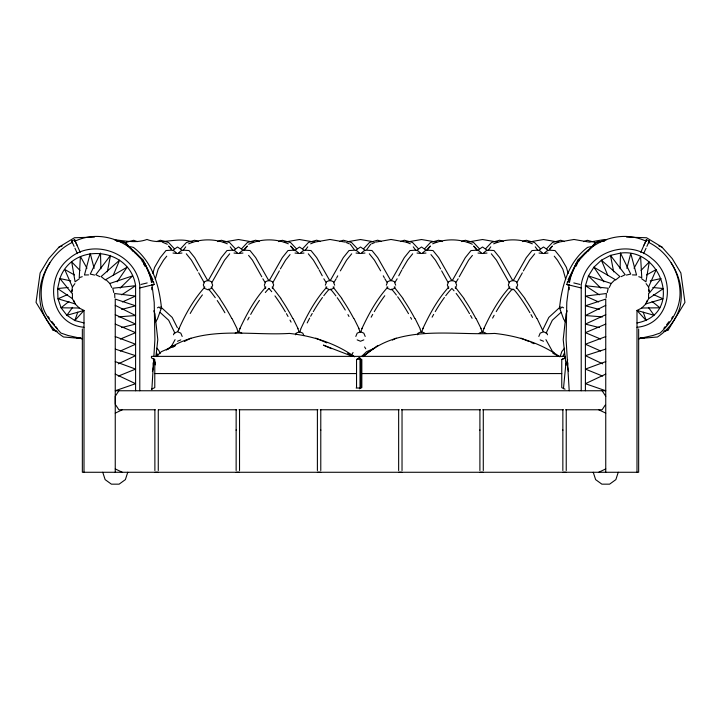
<?xml version="1.0" encoding="UTF-8"?>
<svg xmlns="http://www.w3.org/2000/svg" width="721" height="721" viewBox="0 0 721 721"><rect width="100%" height="100%" fill="white"/><g stroke="black" fill="none" stroke-linecap="round" stroke-linejoin="round"><path stroke-width="1.08" d="M115.252 404.265L115.252 396.253L118.875 390.755M236.146 429.941L236.137 470.516M239.534 429.941L239.525 470.516M320.782 429.941L320.782 470.516M479.907 429.941L479.898 470.516M562.858 429.941L562.849 470.516M569.193 289.743L569.23 287.526M620.096 268.735L620.502 253.089C662.284 247.519 683.625 314.32 636.994 322.945M606.145 297.737L606.37 293.528L585.407 296.061L598.628 301.946M151.843 389.646L153.744 358.535M153.879 356.309L154.898 339.645L154.213 302.342L151.915 284.335M563.452 388.727L565.76 364.898L567.688 359.797M155.078 364.285L155.33 362.041M155.943 356.444L157.8 339.645L154.961 313.896L153.816 310.823M569.085 284.335L566.787 302.342L566.102 339.645L569.22 390.755M135.593 390.755L135.593 285.705C130.05 246.988 72.614 241.553 59.906 278.54L71.496 292.843L72.415 287.048L74.894 283.632M559.46 308.66C561.677 285.831 568.472 261.876 587.543 247.402L593.482 246.077M567.824 362.816L567.553 366.466L568.572 371.531M107.33 271.853L110.511 255.378L95.812 274.71L99.822 276.648M152.428 371.531L153.447 366.466L153.176 362.816M607.226 292.582L608.218 288.238L585.407 285.705L585.407 390.755M626.855 268.338L630.767 253.468L636.544 275.007L632.416 274.899M152.852 273.43L154.573 267.437L160.296 257.604L165.992 250.538L171.391 250.196L173.986 250.809L176.474 253.044M155.294 279.135L158.151 269.185L163.577 260.128L166.758 256.171M569.536 282.262C575.331 247.961 614.481 226.169 646.313 241.31M71.496 292.843L72.479 289.833M127.752 472.273L125.373 479.627L119.118 484.161L111.394 484.161L105.14 479.627L102.752 472.273M646.899 300.855L645.917 303.865L641.771 308.011L636.994 310.445L636.994 472.273M618.248 472.273L615.86 479.627L609.606 484.161L601.882 484.161L595.627 479.627L593.248 472.273M560.118 356.571L561.866 351.46L564.597 348.207M77.76 312.184L74.813 320.539L84.006 322.945M576.259 266.076L578.08 261.038L585.281 253.116L586.651 252.377M567.184 310.823L566.039 313.896L563.2 339.645L566.039 365.403M177.835 331.435C184.558 315.465 193.228 299.963 204.863 287.048M173.491 334.796L174.176 333.147L177.492 331.777L180.809 333.147L182.179 336.446M295.493 334.796L296.178 333.147L299.494 331.777L302.811 333.147L303.838 335.616M355.814 336.446L357.183 333.147L360.5 331.777L363.817 333.147L365.186 336.446M417.504 334.796L418.189 333.147L421.506 331.777L424.822 333.147M538.821 336.446L540.191 333.147L543.508 331.777L546.824 333.147L547.509 334.796M113.206 275.395L119.587 260.191L101.102 276.567L105.446 280.036M272.313 288.454L273.683 284.921L272.313 281.659L268.996 280.307L265.679 281.659L264.31 285.192M334.003 286.823L333.309 288.454L330.002 289.806L326.685 288.454L326 286.823M395 286.823L394.315 288.454L390.998 289.806L387.691 288.454L386.997 286.823M455.321 288.454L456.348 286.012M516.326 288.454L517.696 284.921L516.326 281.659L513.01 280.307L509.693 281.659L508.323 284.921L509.693 288.454L513.01 289.806M542.76 329.812L548.825 317.402L560.289 306.921M546.112 333.111L552.331 320.25L560.929 312.391M650.252 280.884L661.094 278.54L649.504 292.843L648.585 287.048L656.281 269.465L646.611 274.935M568.022 282.262L576.494 263.102L579.017 261.047M645.665 241.427L646.449 239.696L649.288 240.985L646.89 246.375M648.503 242.716L649.288 240.985M644.051 245.086L646.449 239.696L645.493 241.562M562.768 356.625L564.417 352.966M645.07 242.788L640.762 252.35M646.079 248.168L643.601 253.648M239.895 328.614C246.807 313.815 254.765 299.152 265.869 287.048M300.9 328.614C307.804 313.815 315.771 299.152 326.874 287.048M361.906 328.614C368.81 313.815 376.777 299.152 387.88 287.048M422.866 328.587C429.77 313.788 437.728 299.125 448.832 287.021M483.863 328.587C490.767 313.788 498.734 299.125 509.837 287.021M609.272 287.508L611.201 283.497L615.157 279.541L593.888 267.185L588.426 275.891L585.407 285.705L599.277 294.835M49.821 262.859C41.151 276.116 37.51 291.888 41.106 307.461C44.846 319.538 52.93 330.092 63.511 336.986L82.347 338.582M568.031 279.856L577.927 259.857L585.903 252.72M648.585 293.366L648.585 298.638L645.917 303.865L663.014 298.818L653.361 294.547M175.068 339.654L170.85 347.324M279.36 270.862L272.844 282.578M336.68 277.81L337.734 275.828M340.366 270.871L346.585 260.146L351.686 253.819M398.74 275.819L401.894 269.87M459.214 276.819L468.596 260.146L472.417 255.396M522.328 272.853L516.858 282.596M523.374 270.871L529.593 260.146L534.694 253.819M568.689 281.388L569.725 279.469M634.029 268.221L640.59 256.487L641.771 277.666L638.761 276.693M280.415 268.87L285.579 260.128L290.04 254.594M402.426 268.87L407.59 260.128L412.691 253.801M351.316 355.39L353.056 352.497M208.135 280.811L221.302 257.604L226.998 250.538L232.396 250.196L234.992 250.809L237.479 253.044M211.839 282.578L224.582 260.128L229.675 253.801M269.131 280.811L282.308 257.604L288.003 250.538L293.402 250.196L295.989 250.809L298.485 253.044M330.137 280.82L343.304 257.622L349.009 250.547L354.408 250.205L356.994 250.818L359.491 253.053M333.85 282.596L336.157 278.802M391.142 280.811L404.31 257.604L410.006 250.538L415.404 250.196L418 250.809L420.487 253.044M394.847 282.578L397.154 278.793M452.148 280.82L465.315 257.622L471.011 250.547L476.41 250.205L479.005 250.818L481.493 253.053M455.852 282.596L458.159 278.802M513.145 280.82L526.321 257.622L532.017 250.547L537.415 250.205L540.002 250.818L542.498 253.053M664.185 331.462L668.241 329.885L684.95 302.378L680.876 272.971L672.242 258.623L661.896 247.024L646.548 237.75L626.585 237.11M605.144 405.184L602.125 409.771L565.652 409.771M117.144 281.83L127.112 267.185L105.843 279.541L109.799 283.497L111.728 287.508M155.574 321.8L157.376 319.151L161.026 309.03L158.953 306.993L157.43 307.84M575.376 265.824L576.647 264.003M581.09 257.64L596.781 242.013L604.477 241.021M72.56 307.38L66.891 315.302L74.813 320.539L84.006 310.445L79.229 308.011L75.083 303.865L72.415 298.638L72.415 293.366M183.215 250.295L185.757 246.834M244.212 250.295L247.393 245.978M305.217 250.295L307.759 246.834M366.854 249.43L370.675 244.248M427.229 250.295L430.401 245.978M488.225 250.295L490.776 246.834M549.871 249.43L552.412 245.978M663.843 328.316L665.15 326.631M666.447 324.946L669.061 321.575M671.666 318.204L672.963 316.519M587.966 251.368L595.131 242.905L604.856 240.607M94.415 237.11L74.452 237.75L59.104 247.024L48.758 258.623L40.124 272.971L36.05 302.378L52.759 329.885L56.815 331.462M578.107 261.056L585.29 253.134M180.611 248.754L186.442 242.508L194.67 240.246L198.383 241.598M241.625 248.736L247.447 242.49L255.685 240.228L259.398 241.58M243.86 249.682L246.906 246.411M302.649 248.7L308.471 242.454L316.708 240.201L320.421 241.544M363.654 248.7L369.476 242.454L377.714 240.201L381.427 241.544M424.624 248.745L430.446 242.499L438.683 240.237L442.397 241.589M426.859 249.691L429.905 246.42M485.648 248.709L491.47 242.463L499.707 240.21L503.42 241.553M546.635 248.745L552.457 242.499L560.695 240.237L564.408 241.589M549.627 248.871L551.916 246.42M641.041 270.393L649.288 261.939L645.917 281.821L641.654 278.721M120.092 288.157L132.574 275.891L109.799 283.497M156.241 356.553L161.351 351.686L175.582 345.44L172.869 347.225M361.464 356.553L366.574 351.686L374.713 348.117M178.502 253.044L180.998 250.809L183.585 250.196L188.983 250.538L194.679 257.604L207.855 280.811M239.507 253.026L242.004 250.791L244.59 250.178L249.989 250.529L255.685 257.595L268.861 280.793M300.513 253.044L303 250.809L305.596 250.196L310.994 250.538L316.69 257.604L329.858 280.811M361.518 253.026L364.006 250.791L366.592 250.178L372 250.529L377.696 257.595L390.863 280.793M422.515 253.044L425.011 250.809L427.598 250.196L432.997 250.538L438.692 257.604L451.869 280.811M483.521 253.026L486.017 250.791L488.604 250.178L494.002 250.529L499.698 257.595L512.865 280.793M544.526 253.044L547.014 250.809L549.609 250.196L555.008 250.538L560.704 257.604L566.427 267.437L568.148 273.43M172.806 250.259L177.492 246.988L182.179 250.259M233.802 250.259L238.498 246.988L243.184 250.259M294.808 250.259L299.494 246.988L304.181 250.259M355.814 250.259L360.5 246.988L365.186 250.259M416.819 250.259L421.506 246.988L426.192 250.259M477.816 250.259L482.502 246.988L487.198 250.259M538.821 250.259L543.508 246.988L548.194 250.259M68.928 301.45L61.078 307.804L66.891 315.302L84.006 310.445L84.006 472.273M615.554 280.036L619.898 276.567L601.413 260.191L593.888 267.185L603.856 281.83M167.587 349.388C202.998 325.045 249.376 335.905 289.481 333.426C312.761 335.977 335.418 343.133 354.615 356.805M363.519 356.625C398.641 323.774 451.391 335.58 494.714 333.426C517.984 335.977 540.642 343.133 559.847 356.805M166.344 350.046L172.661 345.44M362.546 356.625L377.885 345.44M79.346 278.721L75.083 281.821L71.712 261.939L79.959 270.393M648.585 298.638L663.383 288.553L652.811 287.481M121.723 294.835L135.593 285.705L112.782 288.238L113.774 292.582M72.668 242.229C50.668 252.674 37.997 277.9 41.899 301.82C43.242 314.671 52.849 323.801 60.87 333.039L68.125 335.517L82.347 338.663L76.841 337.798M184.306 341.538L190.975 338.122M392.395 340.069L396.208 338.122M605.748 305.344L585.407 315.537L602.531 316.889M621.178 276.648L625.188 274.71L610.489 255.378L601.413 260.191L607.794 275.395M115.252 413.124L122.273 409.771M598.727 472.273L605.748 468.92M356.535 387.628L356.535 359.5L359.815 357.94M359.364 388.799L361.834 387.628L361.834 359.5L358.544 357.94M565.048 389.196L561.758 387.628L561.758 359.5L565.048 357.94L565.048 356.372M118.307 363.853L135.593 355.66L115.252 349.099L115.252 472.273M605.748 374.1L585.407 383.698L605.748 390.755L115.252 390.755L135.593 383.698L115.252 374.1M151.455 389.196L154.781 387.628L154.781 359.5L151.455 357.94L151.455 356.372L565.201 356.372M605.748 314.716L585.407 324.09L599.322 327.577M74.11 246.375L71.712 240.985L74.551 239.696L75.507 241.562M356.535 359.5L359.977 357.94M561.758 359.5L565.201 357.94M122.372 301.946L135.593 296.061L114.63 293.528L114.855 297.737M120.335 351.001L135.593 344.232L115.252 336.59M67.639 294.547L57.986 298.818L61.078 307.804L79.229 308.011M188.668 243.815C200.862 238.561 215.119 238.561 227.313 243.815M248.664 244.248C261.083 238.597 275.792 238.408 288.319 243.815M310.679 243.815L314.707 242.121L330.002 239.471L345.287 242.121M120.335 339.086L135.593 332.66L115.252 324.09M371.685 243.815L374.704 242.544M432.681 243.815C445.208 238.408 459.917 238.597 472.336 244.248M493.687 243.815C505.881 238.561 520.138 238.561 532.332 243.815M553.683 244.248L558.721 242.121L574.015 239.471L589.3 242.121L604.513 239.525L606.649 239.76M605.748 324.09L585.407 332.66L600.665 339.086M177.492 341.249L180.809 339.888M235.181 333.147L238.498 331.777L241.805 333.147M363.817 339.888L360.5 341.249L357.183 339.888M479.195 333.147L482.502 331.777L485.819 333.147M118.307 376.101L135.593 369.098L115.252 361.6M605.748 336.59L585.407 344.232L600.665 351.001M605.748 361.6L585.407 369.098L602.693 376.101M664.095 331.408L668.241 329.885M156.592 241.598L160.305 240.246L168.543 242.508L174.365 248.754M217.598 241.598L221.311 240.246L229.548 242.508L235.37 248.754M278.621 241.625L282.335 240.282L290.572 242.535L296.394 248.781M339.582 241.562L343.295 240.219L351.533 242.472L357.355 248.718M400.588 241.562L404.301 240.219L412.538 242.472L418.36 248.718M461.611 241.598L465.324 240.246L473.562 242.508L479.384 248.754M522.608 241.607L526.321 240.255L534.558 242.517L540.389 248.763M583.631 241.634L587.345 240.291L595.582 242.544M59.104 247.024L62.105 245.978M82.239 276.693L79.229 277.666L80.41 256.487L86.971 268.221M125.418 242.544L133.655 240.291L137.369 241.634M74.687 241.31C106.519 226.169 145.669 247.961 151.464 282.262M152.032 285.038L154.141 284.462L153.42 281.415L151.473 281.875M121.678 309.444L135.593 305.794L115.252 299.089L115.252 348.82M636.994 327.28C671.621 324.135 676.731 277.594 651.982 258.686C627.757 237.38 585.596 253.116 581.216 285.074L581.216 390.755M644.159 337.798L638.653 338.663L641.87 337.816M121.678 327.577L135.593 324.09L115.252 314.716M141.046 284.435L147.192 282.938M139.604 287.994L154.141 284.462L152.194 284.912M626.405 275.08L630.749 274.088L620.502 253.089L610.489 255.378L613.67 271.853M638.653 338.663L652.875 335.517L660.13 333.039C673.153 320.746 682.057 305.578 679.642 287.021C677.452 267.987 665.645 250.629 648.332 242.229M375.713 242.121L390.998 239.471L406.293 242.121L410.321 243.815M114.351 239.76C125.274 240.805 136.098 243.464 146.985 239.471C162.216 245.347 177.465 236.317 192.705 242.121M223.276 242.121L238.498 239.525L253.711 242.121M284.281 242.121L299.494 239.525L314.707 242.121M347.459 241.751L360.5 239.525L373.541 241.751M406.293 242.121L421.506 239.525L436.719 242.121M467.289 242.121L482.502 239.525L497.724 242.121M528.295 242.121L543.508 239.525L558.721 242.121M638.581 338.78L644.123 337.843M181.962 253.044L177.492 253.495L173.013 253.044M242.968 253.044L238.498 253.495L234.019 253.044M303.974 253.044L299.494 253.495L295.024 253.044M364.97 253.044L360.5 253.495L356.03 253.044M68.189 287.481L57.617 288.553L57.986 298.818L75.083 303.865L74.101 300.855M425.976 253.044L421.506 253.495L417.026 253.044M486.981 253.044L482.502 253.495L478.032 253.044M547.987 253.044L543.508 253.495L539.038 253.044M638.653 338.582L657.489 336.986C668.07 330.092 676.154 319.538 679.894 307.461C683.49 291.888 679.849 276.116 671.179 262.859M118.469 316.889L135.593 315.537L115.252 305.344M88.584 274.899L84.456 275.007L90.233 253.468L94.145 268.338M641.771 308.011L659.922 307.804L652.072 301.45M154.781 373.568L356.535 373.568M360.734 373.568L561.758 373.568M356.12 388.006L360.5 388.006M155.348 409.771L118.875 409.771L115.856 405.184M158.809 409.771L236.722 409.771M238.948 409.771L317.979 409.771M320.205 409.771L399.236 409.771M401.462 409.771L480.483 409.771M482.719 409.771L563.416 409.771M562.849 472.273L566.228 472.273M317.393 472.273L320.773 472.273M398.65 472.273L402.03 472.273M479.907 472.273L483.286 472.273M154.889 472.273L158.269 472.273M236.137 472.273L239.525 472.273M116.523 241.021L124.219 242.013L139.91 257.64M76.877 337.843L82.419 338.78M70.748 280.884L59.906 278.54L57.617 288.553L72.415 298.638M127.518 246.077L133.457 247.402C152.528 261.876 159.323 285.831 161.54 308.66M94.595 275.08L90.251 274.088L100.498 253.089L100.904 268.735M569.527 281.875L567.58 281.415L566.859 284.462L568.968 285.038M568.806 284.912L566.859 284.462L581.396 287.994M116.144 240.607L125.869 242.905L133.034 251.368M573.808 282.938L579.954 284.435M599.322 309.444L585.407 305.794L605.748 299.089L605.748 348.82M84.006 327.28C49.379 324.135 44.269 277.594 69.018 258.686C93.243 237.38 135.404 253.116 139.784 285.074L139.784 390.755M79.13 337.816L82.347 338.663M611.201 283.497L588.426 275.891L600.908 288.157M658.895 245.978L661.896 247.024M52.759 329.885L56.905 331.408M352.389 356.336L323.396 345.134L331.399 348.667M205.503 288.797L207.99 289.806L211.307 288.454L212.677 285.192L211.307 281.659L207.99 280.307L204.674 281.659L203.304 284.921L204.674 288.454M540.191 339.888L543.508 341.249M346.296 242.544L349.315 243.815M162.279 242.121L167.317 244.248M520.977 338.122L529.007 341.565M531.017 342.421L534.027 343.719M315.753 338.122L326.793 342.854M358.346 358.725L360.004 359.5L360.004 387.628M602.693 363.853L585.407 355.66L605.748 349.099L605.748 472.273M358.274 358.328L360.734 359.5L360.734 387.628M598.727 409.771L605.748 413.124M115.252 468.92L122.273 472.273M552.863 353.254L558.793 356.372M347.639 353.254L353.569 356.372M134.376 252.359L135.764 253.089L142.956 261.02L144.759 266.058L142.92 261.038M563.57 307.84L562.047 306.993L559.974 309.03L563.624 319.151L565.426 321.8M74.389 274.935L64.719 269.465L72.415 287.048M71.712 240.985L72.497 242.716M141.983 261.047L144.506 263.102L152.978 282.262M554.016 352.65L552.331 351.19L545.932 339.654M135.097 252.72L143.073 259.857L152.969 279.856M160.711 306.921L172.175 317.402L177.375 327.749M160.071 312.391L168.669 320.25L174.888 333.111M474.103 246.429L477.149 249.7M291.113 246.465L294.159 249.727M169.084 246.429L171.364 248.88M516.137 287.039L524.933 298.404M455.185 287.039L463.973 298.404M394.18 287.039L402.976 298.404M333.084 287.039L341.88 298.404M272.123 287.039L280.92 298.404M211.118 287.039L219.914 298.404M554.242 256.171L557.423 260.128L562.849 269.185L565.706 279.135M491.325 253.792L496.418 260.119L509.161 282.569M430.96 254.594L435.421 260.128L440.585 268.87M369.314 253.792L374.415 260.119L380.634 270.844M308.309 253.801L313.41 260.128L318.574 268.87M248.583 255.369L252.413 260.119L261.786 276.792M186.306 253.801L191.407 260.128L197.626 270.862M156.944 348.144L158.944 350.676L160.071 353.605M48.037 316.519L49.334 318.204M51.939 321.575L54.553 324.946M55.85 326.631L57.157 328.316M535.243 246.834L537.785 250.295M473.607 245.978L476.788 250.295M413.241 246.834L415.783 250.295M350.325 244.248L354.146 249.43M290.599 245.978L293.771 250.295M230.224 246.834L232.775 250.295M168.588 245.978L171.129 249.43M646.106 283.632L648.585 287.048M648.44 307.38L654.109 315.302L636.994 310.445L646.187 320.539L643.24 312.184M144.353 264.003L145.624 265.824M602.125 390.755L605.748 396.253M448.156 282.578L441.64 270.862M384.852 278.775L387.159 282.569M323.846 278.793L326.153 282.578M364.592 346.927L365.718 348.775M262.841 278.775L265.148 282.569M204.142 282.578L198.681 272.844M151.275 279.469L152.311 281.388M383.266 275.801L384.32 277.783M319.106 269.87L322.26 275.819M537.118 318.655L543.346 331.75M476.157 318.655L481.114 328.632M415.161 318.655L420.109 328.632M354.065 318.655L359.013 328.632M293.105 318.655L298.052 328.632M232.099 318.655L237.047 328.632M156.583 352.966L157.827 355.705M80.238 252.35L74.551 239.696L75.335 241.427M77.399 253.648L74.921 248.168M75.93 242.788L76.949 245.086M448.687 288.454L447.317 284.921L448.687 281.659L452.004 280.307L455.321 281.659L456.69 285.192M264.652 286.012L265.679 288.454M153.312 359.797L155.24 364.898M648.521 289.833L649.504 292.843M151.77 287.526L151.807 289.743M638.653 328.974L638.653 472.273L82.347 472.273L82.347 328.974M566.237 409.771L566.237 470.516M562.858 409.771L562.858 430.23M483.295 409.771L483.286 470.516M479.907 409.771L479.907 430.23M402.039 409.771L402.03 470.516M398.65 409.771L398.65 470.516M395.694 285.192L394.315 281.659L390.998 280.307L387.691 281.659L386.312 285.192M334.688 285.192L333.309 281.659L330.002 280.307L326.685 281.659L325.306 285.192M320.782 409.771L320.782 430.23M317.402 409.771L317.393 470.516M239.534 409.771L239.534 430.23M236.146 409.771L236.146 430.23M158.278 409.771L158.269 470.516M154.889 409.771L154.88 470.516M391.602 289.166A36.005 5.723 59.8 0 1 396.37 295.033M397.659 296.782A36.005 5.723 59.8 0 1 408.501 313.68M410.591 317.384A36.005 5.723 59.8 0 1 411.592 319.223M403.066 298.927A36.005 5.723 59.8 0 1 414.845 318.511M420.136 329.254A36.005 5.723 59.8 0 1 421.515 332.48M268.87 288.436A36.005 5.723 59.8 0 1 271.727 291.708M274.962 295.898A36.005 5.723 59.8 0 1 285.372 311.832M286.444 313.68A36.005 5.723 59.8 0 1 288.021 316.465M290.022 320.124A36.005 5.723 59.8 0 1 291.059 322.107M281.019 298.927A36.005 5.723 59.8 0 1 292.798 318.511M297.575 328.145A36.005 5.723 59.8 0 1 299.458 332.48M178.348 330.317A36.005 6.723 -60.1 0 1 179.286 328.082M190.218 313.482A36.005 6.723 -60.1 0 1 202.421 294.889M484.26 328.055A36.005 6.723 -60.1 0 0 482.475 332.444A36.005 5.723 59.8 0 0 480.637 328.145M492.623 318.105A36.005 6.723 -60.1 0 1 494.137 315.311M496.246 311.607A36.005 6.723 -60.1 0 1 512.316 289.076M421.47 332.444A36.005 6.723 -60.1 0 1 423.254 328.055M432.113 317.177A36.005 6.723 -60.1 0 1 433.654 314.383M435.25 311.607A36.005 6.723 -60.1 0 1 444.406 297.503M445.731 295.709A36.005 6.723 -60.1 0 1 452.022 288.355M360.518 332.471A36.005 6.723 -60.1 0 1 362.293 328.082M371.162 317.204A36.005 6.723 -60.1 0 1 372.694 314.41M374.289 311.634A36.005 6.723 -60.1 0 1 384.78 295.736M452.599 289.166A36.005 5.723 59.8 0 1 454.032 290.806M456.132 293.402A36.005 5.723 59.8 0 1 469.497 313.68M470.561 315.537A36.005 5.723 59.8 0 1 472.093 318.303M464.072 298.927A36.005 5.723 59.8 0 1 475.851 318.511M299.512 332.471A36.005 6.723 -60.1 0 1 300.819 329.209M307.182 322.945A36.005 6.723 -60.1 0 1 309.66 318.132M310.661 316.276A36.005 6.723 -60.1 0 1 312.22 313.482M313.284 311.634A36.005 6.723 -60.1 0 1 322.449 297.53M323.774 295.736A36.005 6.723 -60.1 0 1 328.623 289.878M330.506 289.166A36.005 5.723 59.8 0 1 335.914 295.898M337.221 297.701A36.005 5.723 59.8 0 1 345.26 310.03M347.937 314.599A36.005 5.723 59.8 0 1 348.982 316.465M341.979 298.927A36.005 5.723 59.8 0 1 353.75 318.511M358.535 328.145A36.005 5.723 59.8 0 1 360.419 332.48M208.54 289.166A36.005 5.723 59.8 0 1 215.264 297.701M217.237 300.54A36.005 5.723 59.8 0 1 224.907 312.752M220.013 298.927A36.005 5.723 59.8 0 1 231.792 318.511M237.074 329.254A36.005 5.723 59.8 0 1 238.453 332.48A36.005 6.723 -60.1 0 1 240.291 328.082M247.691 319.953A36.005 6.723 -60.1 0 1 249.151 317.204M250.692 314.41A36.005 6.723 -60.1 0 1 259.434 300.351M265.319 292.519A36.005 6.723 -60.1 0 1 269.059 288.382M513.559 289.166A36.005 5.723 59.8 0 1 529.926 312.752M530.989 314.599A36.005 5.723 59.8 0 1 532.549 317.384M525.032 298.927A36.005 5.723 59.8 0 1 536.812 318.511"/></g></svg>
